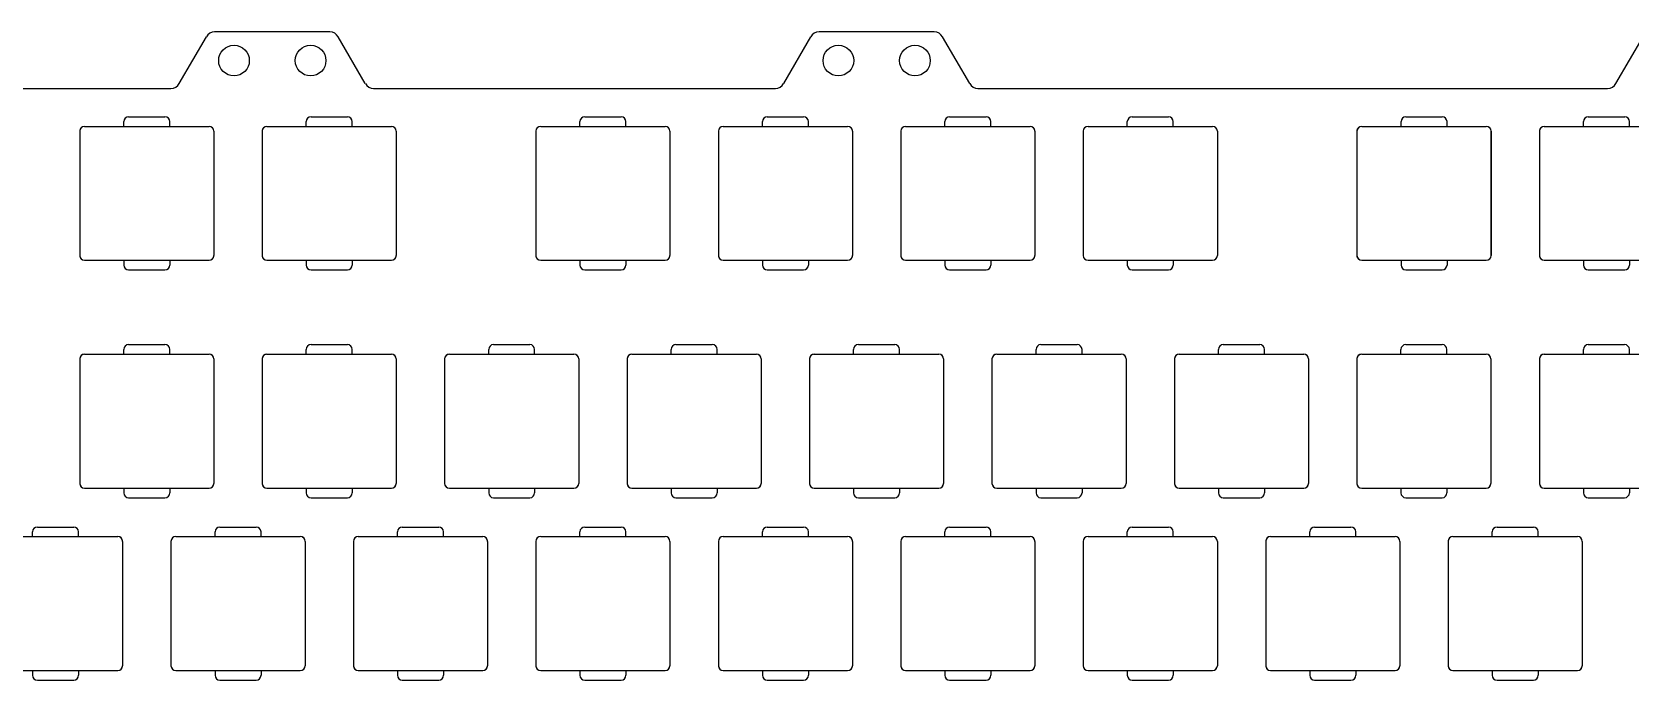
# Model space of a CAD drawing. Header units: millimetres. Extents: x 2604 to 3137, y 1244 to 1720.
# Drawn here: x 2770.9 to 2937.7, y 1374 to 1441.7 of the extents above; entities that cross this region are included whole.
import ezdxf

# ---------------------------------------------------------------- set-up
doc = ezdxf.new("R2010")
doc.units = ezdxf.units.MM

msp = doc.modelspace()

# ---------------------------------------------------------------- linework, layer by layer
for p, q in [((2801.98, 1441.7), (2789.95, 1441.7)), ((2865.08, 1441.7), (2853.05, 1441.7)), ((2786.26, 1436.3), (2789.09, 1441.2)), ((2805.68, 1436.3), (2802.85, 1441.2)), ((2849.36, 1436.3), (2852.19, 1441.2)), ((2868.78, 1436.3), (2865.95, 1441.2)), ((2936.26, 1436.3), (2939.09, 1441.2)), ((2746.55, 1435.8), (2785.39, 1435.8)), ((2806.55, 1435.8), (2848.49, 1435.8)), ((2869.64, 1435.8), (2935.39, 1435.8)), ((2776.36, 1431.83), (2789.36, 1431.83)), ((2780.46, 1431.83), (2780.46, 1432.33)), ((2780.96, 1432.83), (2784.76, 1432.83)), ((2785.26, 1431.83), (2785.26, 1432.33)), ((2795.41, 1431.83), (2808.41, 1431.83)), ((2799.51, 1431.83), (2799.51, 1432.33)), ((2800.01, 1432.83), (2803.81, 1432.83)), ((2804.31, 1431.83), (2804.31, 1432.33)), ((2823.99, 1431.83), (2836.99, 1431.83)), ((2828.09, 1431.83), (2828.09, 1432.33)), ((2828.59, 1432.83), (2832.39, 1432.83)), ((2832.89, 1431.83), (2832.89, 1432.33)), ((2843.04, 1431.83), (2856.04, 1431.83)), ((2847.14, 1431.83), (2847.14, 1432.33)), ((2847.64, 1432.83), (2851.44, 1432.83)), ((2851.94, 1431.83), (2851.94, 1432.33)), ((2862.09, 1431.83), (2875.09, 1431.83)), ((2866.19, 1431.83), (2866.19, 1432.33)), ((2866.69, 1432.83), (2870.49, 1432.83)), ((2870.99, 1431.83), (2870.99, 1432.33)), ((2881.14, 1431.83), (2894.14, 1431.83)), ((2885.24, 1431.83), (2885.24, 1432.33)), ((2885.74, 1432.83), (2889.54, 1432.83)), ((2890.04, 1431.83), (2890.04, 1432.33)), ((2909.72, 1431.83), (2922.72, 1431.83)), ((2913.82, 1431.83), (2913.82, 1432.33)), ((2914.32, 1432.83), (2918.12, 1432.83)), ((2918.62, 1431.83), (2918.62, 1432.33)), ((2928.77, 1431.83), (2941.77, 1431.83)), ((2932.87, 1431.83), (2932.87, 1432.33)), ((2933.37, 1432.83), (2937.17, 1432.83)), ((2937.67, 1431.83), (2937.67, 1432.33)), ((2775.86, 1431.33), (2775.86, 1418.33)), ((2789.86, 1431.33), (2789.86, 1418.33)), ((2794.91, 1431.33), (2794.91, 1418.33)), ((2808.91, 1431.33), (2808.91, 1418.33)), ((2823.49, 1431.33), (2823.49, 1418.33)), ((2837.49, 1431.33), (2837.49, 1418.33)), ((2842.54, 1431.33), (2842.54, 1418.33)), ((2856.54, 1431.33), (2856.54, 1418.33)), ((2861.59, 1431.33), (2861.59, 1418.33)), ((2875.59, 1431.33), (2875.59, 1418.33)), ((2880.64, 1431.33), (2880.64, 1418.33)), ((2894.64, 1431.33), (2894.64, 1418.33)), ((2909.22, 1431.33), (2909.22, 1418.33)), ((2923.22, 1431.33), (2923.22, 1418.33)), ((2928.27, 1431.33), (2928.27, 1418.33)), ((2776.36, 1417.83), (2789.36, 1417.83)), ((2780.46, 1417.83), (2780.46, 1417.33)), ((2780.96, 1416.83), (2784.76, 1416.83)), ((2785.26, 1417.83), (2785.26, 1417.33)), ((2795.41, 1417.83), (2808.41, 1417.83)), ((2799.51, 1417.83), (2799.51, 1417.33)), ((2800.01, 1416.83), (2803.81, 1416.83)), ((2804.31, 1417.83), (2804.31, 1417.33)), ((2823.99, 1417.83), (2836.99, 1417.83)), ((2828.09, 1417.83), (2828.09, 1417.33)), ((2828.59, 1416.83), (2832.39, 1416.83)), ((2832.89, 1417.83), (2832.89, 1417.33)), ((2843.04, 1417.83), (2856.04, 1417.83)), ((2847.14, 1417.83), (2847.14, 1417.33)), ((2847.64, 1416.83), (2851.44, 1416.83)), ((2851.94, 1417.83), (2851.94, 1417.33)), ((2862.09, 1417.83), (2875.09, 1417.83)), ((2866.19, 1417.83), (2866.19, 1417.33)), ((2866.69, 1416.83), (2870.49, 1416.83)), ((2870.99, 1417.83), (2870.99, 1417.33)), ((2881.14, 1417.83), (2894.14, 1417.83)), ((2885.24, 1417.83), (2885.24, 1417.33)), ((2885.74, 1416.83), (2889.54, 1416.83)), ((2890.04, 1417.83), (2890.04, 1417.33)), ((2909.72, 1417.83), (2922.72, 1417.83)), ((2913.82, 1417.83), (2913.82, 1417.33)), ((2914.32, 1416.83), (2918.12, 1416.83)), ((2918.62, 1417.83), (2918.62, 1417.33)), ((2928.77, 1417.83), (2941.77, 1417.83)), ((2932.87, 1417.83), (2932.87, 1417.33)), ((2933.37, 1416.83), (2937.17, 1416.83)), ((2937.67, 1417.83), (2937.67, 1417.33)), ((2780.46, 1408.02), (2780.46, 1408.52)), ((2780.96, 1409.02), (2784.76, 1409.02)), ((2785.26, 1408.02), (2785.26, 1408.52)), ((2799.51, 1408.02), (2799.51, 1408.52)), ((2800.01, 1409.02), (2803.81, 1409.02)), ((2804.31, 1408.02), (2804.31, 1408.52)), ((2818.56, 1408.02), (2818.56, 1408.52)), ((2819.06, 1409.02), (2822.86, 1409.02)), ((2823.36, 1408.02), (2823.36, 1408.52)), ((2837.61, 1408.02), (2837.61, 1408.52)), ((2838.11, 1409.02), (2841.91, 1409.02)), ((2842.41, 1408.02), (2842.41, 1408.52)), ((2856.66, 1408.02), (2856.66, 1408.52)), ((2857.16, 1409.02), (2860.96, 1409.02)), ((2861.46, 1408.02), (2861.46, 1408.52)), ((2875.71, 1408.02), (2875.71, 1408.52)), ((2876.21, 1409.02), (2880.01, 1409.02)), ((2880.51, 1408.02), (2880.51, 1408.52)), ((2894.76, 1408.02), (2894.76, 1408.52)), ((2895.26, 1409.02), (2899.06, 1409.02)), ((2899.56, 1408.02), (2899.56, 1408.52)), ((2913.81, 1408.02), (2913.81, 1408.52)), ((2914.31, 1409.02), (2918.11, 1409.02)), ((2918.61, 1408.02), (2918.61, 1408.52)), ((2932.86, 1408.02), (2932.86, 1408.52)), ((2933.36, 1409.02), (2937.16, 1409.02)), ((2937.66, 1408.02), (2937.66, 1408.52)), ((2775.86, 1407.52), (2775.86, 1394.52)), ((2776.36, 1408.02), (2789.36, 1408.02)), ((2789.86, 1407.52), (2789.86, 1394.52)), ((2794.91, 1407.52), (2794.91, 1394.52)), ((2795.41, 1408.02), (2808.41, 1408.02)), ((2808.91, 1407.52), (2808.91, 1394.52)), ((2813.96, 1407.52), (2813.96, 1394.52)), ((2814.46, 1408.02), (2827.46, 1408.02)), ((2827.96, 1407.52), (2827.96, 1394.52)), ((2833.01, 1407.52), (2833.01, 1394.52)), ((2833.51, 1408.02), (2846.51, 1408.02)), ((2847.01, 1407.52), (2847.01, 1394.52)), ((2852.06, 1407.52), (2852.06, 1394.52)), ((2852.56, 1408.02), (2865.56, 1408.02)), ((2866.06, 1407.52), (2866.06, 1394.52)), ((2871.11, 1407.52), (2871.11, 1394.52)), ((2871.61, 1408.02), (2884.61, 1408.02)), ((2885.11, 1407.52), (2885.11, 1394.52)), ((2890.16, 1407.52), (2890.16, 1394.52)), ((2890.66, 1408.02), (2903.66, 1408.02)), ((2904.16, 1407.52), (2904.16, 1394.52)), ((2909.21, 1407.52), (2909.21, 1394.52)), ((2909.71, 1408.02), (2922.71, 1408.02)), ((2923.21, 1407.52), (2923.21, 1394.52)), ((2928.26, 1407.52), (2928.26, 1394.52)), ((2928.76, 1408.02), (2941.76, 1408.02)), ((2776.36, 1394.02), (2789.36, 1394.02)), ((2780.46, 1394.02), (2780.46, 1393.52)), ((2785.26, 1394.02), (2785.26, 1393.52)), ((2795.41, 1394.02), (2808.41, 1394.02)), ((2799.51, 1394.02), (2799.51, 1393.52)), ((2804.31, 1394.02), (2804.31, 1393.52)), ((2814.46, 1394.02), (2827.46, 1394.02)), ((2818.56, 1394.02), (2818.56, 1393.52)), ((2823.36, 1394.02), (2823.36, 1393.52)), ((2833.51, 1394.02), (2846.51, 1394.02)), ((2837.61, 1394.02), (2837.61, 1393.52)), ((2842.41, 1394.02), (2842.41, 1393.52)), ((2852.56, 1394.02), (2865.56, 1394.02)), ((2856.66, 1394.02), (2856.66, 1393.52)), ((2861.46, 1394.02), (2861.46, 1393.52)), ((2871.61, 1394.02), (2884.61, 1394.02)), ((2875.71, 1394.02), (2875.71, 1393.52)), ((2880.51, 1394.02), (2880.51, 1393.52)), ((2890.66, 1394.02), (2903.66, 1394.02)), ((2894.76, 1394.02), (2894.76, 1393.52)), ((2899.56, 1394.02), (2899.56, 1393.52)), ((2909.71, 1394.02), (2922.71, 1394.02)), ((2913.81, 1394.02), (2913.81, 1393.52)), ((2918.61, 1394.02), (2918.61, 1393.52)), ((2928.76, 1394.02), (2941.76, 1394.02)), ((2932.86, 1394.02), (2932.86, 1393.52)), ((2937.66, 1394.02), (2937.66, 1393.52)), ((2780.96, 1393.02), (2784.76, 1393.02)), ((2800.01, 1393.02), (2803.81, 1393.02)), ((2819.06, 1393.02), (2822.86, 1393.02)), ((2838.11, 1393.02), (2841.91, 1393.02)), ((2857.16, 1393.02), (2860.96, 1393.02)), ((2876.21, 1393.02), (2880.01, 1393.02)), ((2895.26, 1393.02), (2899.06, 1393.02)), ((2914.31, 1393.02), (2918.11, 1393.02)), ((2933.36, 1393.02), (2937.16, 1393.02)), ((2771.44, 1389.96), (2775.24, 1389.96)), ((2790.49, 1389.96), (2794.29, 1389.96)), ((2809.54, 1389.96), (2813.34, 1389.96)), ((2828.59, 1389.96), (2832.39, 1389.96)), ((2847.64, 1389.96), (2851.44, 1389.96)), ((2866.69, 1389.96), (2870.49, 1389.96)), ((2885.74, 1389.96), (2889.54, 1389.96)), ((2904.79, 1389.96), (2908.59, 1389.96)), ((2923.84, 1389.96), (2927.64, 1389.96)), ((2766.84, 1388.96), (2779.84, 1388.96)), ((2770.94, 1388.96), (2770.94, 1389.46)), ((2775.74, 1388.96), (2775.74, 1389.46)), ((2780.34, 1388.46), (2780.34, 1375.46)), ((2785.39, 1388.46), (2785.39, 1375.46)), ((2785.89, 1388.96), (2798.89, 1388.96)), ((2789.99, 1388.96), (2789.99, 1389.46)), ((2794.79, 1388.96), (2794.79, 1389.46)), ((2799.39, 1388.46), (2799.39, 1375.46)), ((2804.44, 1388.46), (2804.44, 1375.46)), ((2804.94, 1388.96), (2817.94, 1388.96)), ((2809.04, 1388.96), (2809.04, 1389.46)), ((2813.84, 1388.96), (2813.84, 1389.46)), ((2818.44, 1388.46), (2818.44, 1375.46)), ((2823.49, 1388.46), (2823.49, 1375.46)), ((2823.99, 1388.96), (2836.99, 1388.96)), ((2828.09, 1388.96), (2828.09, 1389.46)), ((2832.89, 1388.96), (2832.89, 1389.46)), ((2837.49, 1388.46), (2837.49, 1375.46)), ((2842.54, 1388.46), (2842.54, 1375.46)), ((2843.04, 1388.96), (2856.04, 1388.96)), ((2847.14, 1388.96), (2847.14, 1389.46)), ((2851.94, 1388.96), (2851.94, 1389.46)), ((2856.54, 1388.46), (2856.54, 1375.46)), ((2861.59, 1388.46), (2861.59, 1375.46)), ((2862.09, 1388.96), (2875.09, 1388.96)), ((2866.19, 1388.96), (2866.19, 1389.46)), ((2870.99, 1388.96), (2870.99, 1389.46)), ((2875.59, 1388.46), (2875.59, 1375.46)), ((2880.64, 1388.46), (2880.64, 1375.46)), ((2881.14, 1388.96), (2894.14, 1388.96)), ((2885.24, 1388.96), (2885.24, 1389.46)), ((2890.04, 1388.96), (2890.04, 1389.46)), ((2894.64, 1388.46), (2894.64, 1375.46)), ((2899.69, 1388.46), (2899.69, 1375.46)), ((2900.19, 1388.96), (2913.19, 1388.96)), ((2904.29, 1388.96), (2904.29, 1389.46)), ((2909.09, 1388.96), (2909.09, 1389.46)), ((2913.69, 1388.46), (2913.69, 1375.46)), ((2918.74, 1388.46), (2918.74, 1375.46)), ((2919.24, 1388.96), (2932.24, 1388.96)), ((2923.34, 1388.96), (2923.34, 1389.46)), ((2928.14, 1388.96), (2928.14, 1389.46)), ((2932.74, 1388.46), (2932.74, 1375.46)), ((2766.84, 1374.96), (2779.84, 1374.96)), ((2770.94, 1374.96), (2770.94, 1374.46)), ((2775.74, 1374.96), (2775.74, 1374.46)), ((2785.89, 1374.96), (2798.89, 1374.96)), ((2789.99, 1374.96), (2789.99, 1374.46)), ((2794.79, 1374.96), (2794.79, 1374.46)), ((2804.94, 1374.96), (2817.94, 1374.96)), ((2809.04, 1374.96), (2809.04, 1374.46)), ((2813.84, 1374.96), (2813.84, 1374.46)), ((2823.99, 1374.96), (2836.99, 1374.96)), ((2828.09, 1374.96), (2828.09, 1374.46)), ((2832.89, 1374.96), (2832.89, 1374.46)), ((2843.04, 1374.96), (2856.04, 1374.96)), ((2847.14, 1374.96), (2847.14, 1374.46)), ((2851.94, 1374.96), (2851.94, 1374.46)), ((2862.09, 1374.96), (2875.09, 1374.96)), ((2866.19, 1374.96), (2866.19, 1374.46)), ((2870.99, 1374.96), (2870.99, 1374.46)), ((2881.14, 1374.96), (2894.14, 1374.96)), ((2885.24, 1374.96), (2885.24, 1374.46)), ((2890.04, 1374.96), (2890.04, 1374.46)), ((2900.19, 1374.96), (2913.19, 1374.96)), ((2904.29, 1374.96), (2904.29, 1374.46)), ((2909.09, 1374.96), (2909.09, 1374.46)), ((2919.24, 1374.96), (2932.24, 1374.96)), ((2923.34, 1374.96), (2923.34, 1374.46)), ((2928.14, 1374.96), (2928.14, 1374.46)), ((2771.44, 1373.96), (2775.24, 1373.96)), ((2790.49, 1373.96), (2794.29, 1373.96)), ((2809.54, 1373.96), (2813.34, 1373.96)), ((2828.59, 1373.96), (2832.39, 1373.96)), ((2847.64, 1373.96), (2851.44, 1373.96)), ((2866.69, 1373.96), (2870.49, 1373.96)), ((2885.74, 1373.96), (2889.54, 1373.96)), ((2904.79, 1373.96), (2908.59, 1373.96)), ((2923.84, 1373.96), (2927.64, 1373.96))]:
    msp.add_line(p, q)
at = {"color": 7, "linetype": 'Continuous', "lineweight": 15}
for p, q in [((2776.36, 1431.83), (2789.36, 1431.83)), ((2795.41, 1431.83), (2808.41, 1431.83)), ((2823.99, 1431.83), (2836.99, 1431.83)), ((2843.04, 1431.83), (2856.04, 1431.83)), ((2862.09, 1431.83), (2875.09, 1431.83)), ((2881.14, 1431.83), (2894.14, 1431.83)), ((2909.71, 1431.83), (2922.71, 1431.83)), ((2928.76, 1431.83), (2941.76, 1431.83)), ((2775.86, 1418.33), (2775.86, 1431.33)), ((2789.86, 1418.33), (2789.86, 1431.33)), ((2794.91, 1418.33), (2794.91, 1431.33)), ((2808.91, 1418.33), (2808.91, 1431.33)), ((2823.49, 1418.33), (2823.49, 1431.33)), ((2837.49, 1418.33), (2837.49, 1431.33)), ((2842.54, 1418.33), (2842.54, 1431.33)), ((2856.54, 1418.33), (2856.54, 1431.33)), ((2861.59, 1418.33), (2861.59, 1431.33)), ((2875.59, 1418.33), (2875.59, 1431.33)), ((2880.64, 1418.33), (2880.64, 1431.33)), ((2894.64, 1418.33), (2894.64, 1431.33)), ((2909.21, 1418.33), (2909.21, 1431.33)), ((2923.21, 1418.33), (2923.21, 1431.33)), ((2928.26, 1418.33), (2928.26, 1431.33)), ((2776.36, 1417.83), (2789.36, 1417.83)), ((2795.41, 1417.83), (2808.41, 1417.83)), ((2823.99, 1417.83), (2836.99, 1417.83)), ((2843.04, 1417.83), (2856.04, 1417.83)), ((2862.09, 1417.83), (2875.09, 1417.83)), ((2881.14, 1417.83), (2894.14, 1417.83)), ((2909.71, 1417.83), (2922.71, 1417.83)), ((2928.76, 1417.83), (2941.76, 1417.83)), ((2775.86, 1394.51), (2775.86, 1407.51)), ((2776.36, 1408.01), (2789.36, 1408.01)), ((2789.86, 1394.51), (2789.86, 1407.51)), ((2794.91, 1394.51), (2794.91, 1407.51)), ((2795.41, 1408.01), (2808.41, 1408.01)), ((2808.91, 1394.51), (2808.91, 1407.51)), ((2813.96, 1394.51), (2813.96, 1407.51)), ((2814.46, 1408.01), (2827.46, 1408.01)), ((2827.96, 1394.51), (2827.96, 1407.51)), ((2833.01, 1394.51), (2833.01, 1407.51)), ((2833.51, 1408.01), (2846.51, 1408.01)), ((2847.01, 1394.51), (2847.01, 1407.51)), ((2852.06, 1394.51), (2852.06, 1407.51)), ((2852.56, 1408.01), (2865.56, 1408.01)), ((2866.06, 1394.51), (2866.06, 1407.51)), ((2871.11, 1394.51), (2871.11, 1407.51)), ((2871.61, 1408.01), (2884.61, 1408.01)), ((2885.11, 1394.51), (2885.11, 1407.51)), ((2890.16, 1394.51), (2890.16, 1407.51)), ((2890.66, 1408.01), (2903.66, 1408.01)), ((2904.16, 1394.51), (2904.16, 1407.51)), ((2909.21, 1394.51), (2909.21, 1407.51)), ((2909.71, 1408.01), (2922.71, 1408.01)), ((2923.21, 1394.51), (2923.21, 1407.51)), ((2928.26, 1394.51), (2928.26, 1407.51)), ((2928.76, 1408.01), (2941.76, 1408.01)), ((2776.36, 1394.01), (2789.36, 1394.01)), ((2795.41, 1394.01), (2808.41, 1394.01)), ((2814.46, 1394.01), (2827.46, 1394.01)), ((2833.51, 1394.01), (2846.51, 1394.01)), ((2852.56, 1394.01), (2865.56, 1394.01)), ((2871.61, 1394.01), (2884.61, 1394.01)), ((2890.66, 1394.01), (2903.66, 1394.01)), ((2909.71, 1394.01), (2922.71, 1394.01)), ((2928.76, 1394.01), (2941.76, 1394.01)), ((2766.84, 1388.96), (2779.84, 1388.96)), ((2780.34, 1375.46), (2780.34, 1388.46)), ((2785.39, 1375.46), (2785.39, 1388.46)), ((2785.89, 1388.96), (2798.89, 1388.96)), ((2799.39, 1375.46), (2799.39, 1388.46)), ((2804.44, 1375.46), (2804.44, 1388.46)), ((2804.94, 1388.96), (2817.94, 1388.96)), ((2818.44, 1375.46), (2818.44, 1388.46)), ((2823.49, 1375.46), (2823.49, 1388.46)), ((2823.99, 1388.96), (2836.99, 1388.96)), ((2837.49, 1375.46), (2837.49, 1388.46)), ((2842.54, 1375.46), (2842.54, 1388.46)), ((2843.04, 1388.96), (2856.04, 1388.96)), ((2856.54, 1375.46), (2856.54, 1388.46)), ((2861.59, 1375.46), (2861.59, 1388.46)), ((2862.09, 1388.96), (2875.09, 1388.96)), ((2875.59, 1375.46), (2875.59, 1388.46)), ((2880.64, 1375.46), (2880.64, 1388.46)), ((2881.14, 1388.96), (2894.14, 1388.96)), ((2894.64, 1375.46), (2894.64, 1388.46)), ((2899.69, 1375.46), (2899.69, 1388.46)), ((2900.19, 1388.96), (2913.19, 1388.96)), ((2913.69, 1375.46), (2913.69, 1388.46)), ((2918.74, 1375.46), (2918.74, 1388.46)), ((2919.24, 1388.96), (2932.24, 1388.96)), ((2932.74, 1375.46), (2932.74, 1388.46)), ((2766.84, 1374.96), (2779.84, 1374.96)), ((2785.89, 1374.96), (2798.89, 1374.96)), ((2804.94, 1374.96), (2817.94, 1374.96)), ((2823.99, 1374.96), (2836.99, 1374.96)), ((2843.04, 1374.96), (2856.04, 1374.96)), ((2862.09, 1374.96), (2875.09, 1374.96)), ((2881.14, 1374.96), (2894.14, 1374.96)), ((2900.19, 1374.96), (2913.19, 1374.96)), ((2919.24, 1374.96), (2932.24, 1374.96))]:
    msp.add_line(p, q, dxfattribs=at)
for centre in [(2791.97, 1438.7), (2799.97, 1438.7), (2855.07, 1438.7), (2863.07, 1438.7)]:
    msp.add_circle(centre, 1.6)
for centre, radius, start, end in [((2789.95, 1440.7), 1, 90, 150), ((2801.98, 1440.7), 1, 30, 90), ((2853.05, 1440.7), 1, 90, 150), ((2865.08, 1440.7), 1, 30, 90), ((2785.39, 1436.8), 1, 270, 330), ((2806.55, 1436.8), 1, 210, 270), ((2848.49, 1436.8), 1, 270, 330), ((2869.65, 1436.8), 1, 210, 270), ((2935.39, 1436.8), 1, 270, 330), ((2776.36, 1431.33), 0.5, 90, 180), ((2780.96, 1432.33), 0.5, 90, 180), ((2784.76, 1432.33), 0.5, 0, 90), ((2789.36, 1431.33), 0.5, 0, 90), ((2795.41, 1431.33), 0.5, 90, 180), ((2800.01, 1432.33), 0.5, 90, 180), ((2803.81, 1432.33), 0.5, 0, 90), ((2808.41, 1431.33), 0.5, 0, 90), ((2823.99, 1431.33), 0.5, 90, 180), ((2828.59, 1432.33), 0.5, 90, 180), ((2832.39, 1432.33), 0.5, 0, 90), ((2836.99, 1431.33), 0.5, 0, 90), ((2843.04, 1431.33), 0.5, 90, 180), ((2847.64, 1432.33), 0.5, 90, 180), ((2851.44, 1432.33), 0.5, 0, 90), ((2856.04, 1431.33), 0.5, 0, 90), ((2862.09, 1431.33), 0.5, 90, 180), ((2866.69, 1432.33), 0.5, 90, 180), ((2870.49, 1432.33), 0.5, 0, 90), ((2875.09, 1431.33), 0.5, 0, 90), ((2881.14, 1431.33), 0.5, 90, 180), ((2885.74, 1432.33), 0.5, 90, 180), ((2889.54, 1432.33), 0.5, 0, 90), ((2894.14, 1431.33), 0.5, 0, 90), ((2909.72, 1431.33), 0.5, 90, 180), ((2914.32, 1432.33), 0.5, 90, 180), ((2918.12, 1432.33), 0.5, 0, 90), ((2922.72, 1431.33), 0.5, 0, 90), ((2928.77, 1431.33), 0.5, 90, 180), ((2933.37, 1432.33), 0.5, 90, 180), ((2937.17, 1432.33), 0.5, 0, 90), ((2776.36, 1418.33), 0.5, 180, 270), ((2789.36, 1418.33), 0.5, 270, 0), ((2795.41, 1418.33), 0.5, 180, 270), ((2808.41, 1418.33), 0.5, 270, 0), ((2823.99, 1418.33), 0.5, 180, 270), ((2836.99, 1418.33), 0.5, 270, 0), ((2843.04, 1418.33), 0.5, 180, 270), ((2856.04, 1418.33), 0.5, 270, 0), ((2862.09, 1418.33), 0.5, 180, 270), ((2875.09, 1418.33), 0.5, 270, 0), ((2881.14, 1418.33), 0.5, 180, 270), ((2894.14, 1418.33), 0.5, 270, 0), ((2909.72, 1418.33), 0.5, 180, 270), ((2922.72, 1418.33), 0.5, 270, 0), ((2928.77, 1418.33), 0.5, 180, 270), ((2780.96, 1417.33), 0.5, 180, 270), ((2784.76, 1417.33), 0.5, 270, 0), ((2800.01, 1417.33), 0.5, 180, 270), ((2803.81, 1417.33), 0.5, 270, 0), ((2828.59, 1417.33), 0.5, 180, 270), ((2832.39, 1417.33), 0.5, 270, 0), ((2847.64, 1417.33), 0.5, 180, 270), ((2851.44, 1417.33), 0.5, 270, 0), ((2866.69, 1417.33), 0.5, 180, 270), ((2870.49, 1417.33), 0.5, 270, 0), ((2885.74, 1417.33), 0.5, 180, 270), ((2889.54, 1417.33), 0.5, 270, 0), ((2914.32, 1417.33), 0.5, 180, 270), ((2918.12, 1417.33), 0.5, 270, 0), ((2933.37, 1417.33), 0.5, 180, 270), ((2937.17, 1417.33), 0.5, 270, 0), ((2780.96, 1408.52), 0.5, 90, 180), ((2784.76, 1408.52), 0.5, 0, 90), ((2800.01, 1408.52), 0.5, 90, 180), ((2803.81, 1408.52), 0.5, 0, 90), ((2819.06, 1408.52), 0.5, 90, 180), ((2822.86, 1408.52), 0.5, 0, 90), ((2838.11, 1408.52), 0.5, 90, 180), ((2841.91, 1408.52), 0.5, 0, 90), ((2857.16, 1408.52), 0.5, 90, 180), ((2860.96, 1408.52), 0.5, 0, 90), ((2876.21, 1408.52), 0.5, 90, 180), ((2880.01, 1408.52), 0.5, 0, 90), ((2895.26, 1408.52), 0.5, 90, 180), ((2899.06, 1408.52), 0.5, 0, 90), ((2914.31, 1408.52), 0.5, 90, 180), ((2918.11, 1408.52), 0.5, 0, 90), ((2933.36, 1408.52), 0.5, 90, 180), ((2937.16, 1408.52), 0.5, 0, 90), ((2776.36, 1407.52), 0.5, 90, 180), ((2789.36, 1407.52), 0.5, 0, 90), ((2795.41, 1407.52), 0.5, 90, 180), ((2808.41, 1407.52), 0.5, 0, 90), ((2814.46, 1407.52), 0.5, 90, 180), ((2827.46, 1407.52), 0.5, 0, 90), ((2833.51, 1407.52), 0.5, 90, 180), ((2846.51, 1407.52), 0.5, 0, 90), ((2852.56, 1407.52), 0.5, 90, 180), ((2865.56, 1407.52), 0.5, 0, 90), ((2871.61, 1407.52), 0.5, 90, 180), ((2884.61, 1407.52), 0.5, 0, 90), ((2890.66, 1407.52), 0.5, 90, 180), ((2903.66, 1407.52), 0.5, 0, 90), ((2909.71, 1407.52), 0.5, 90, 180), ((2922.71, 1407.52), 0.5, 0, 90), ((2928.76, 1407.52), 0.5, 90, 180), ((2776.36, 1394.52), 0.5, 180, 270), ((2780.96, 1393.52), 0.5, 180, 270), ((2784.76, 1393.52), 0.5, 270, 0), ((2789.36, 1394.52), 0.5, 270, 0), ((2795.41, 1394.52), 0.5, 180, 270), ((2800.01, 1393.52), 0.5, 180, 270), ((2803.81, 1393.52), 0.5, 270, 0), ((2808.41, 1394.52), 0.5, 270, 0), ((2814.46, 1394.52), 0.5, 180, 270), ((2819.06, 1393.52), 0.5, 180, 270), ((2822.86, 1393.52), 0.5, 270, 0), ((2827.46, 1394.52), 0.5, 270, 0), ((2833.51, 1394.52), 0.5, 180, 270), ((2838.11, 1393.52), 0.5, 180, 270), ((2841.91, 1393.52), 0.5, 270, 0), ((2846.51, 1394.52), 0.5, 270, 0), ((2852.56, 1394.52), 0.5, 180, 270), ((2857.16, 1393.52), 0.5, 180, 270), ((2860.96, 1393.52), 0.5, 270, 0), ((2865.56, 1394.52), 0.5, 270, 0), ((2871.61, 1394.52), 0.5, 180, 270), ((2876.21, 1393.52), 0.5, 180, 270), ((2880.01, 1393.52), 0.5, 270, 0), ((2884.61, 1394.52), 0.5, 270, 0), ((2890.66, 1394.52), 0.5, 180, 270), ((2895.26, 1393.52), 0.5, 180, 270), ((2899.06, 1393.52), 0.5, 270, 0), ((2903.66, 1394.52), 0.5, 270, 0), ((2909.71, 1394.52), 0.5, 180, 270), ((2914.31, 1393.52), 0.5, 180, 270), ((2918.11, 1393.52), 0.5, 270, 0), ((2922.71, 1394.52), 0.5, 270, 0), ((2928.76, 1394.52), 0.5, 180, 270), ((2933.36, 1393.52), 0.5, 180, 270), ((2937.16, 1393.52), 0.5, 270, 0), ((2771.44, 1389.46), 0.5, 90, 180), ((2775.24, 1389.46), 0.5, 0, 90), ((2790.49, 1389.46), 0.5, 90, 180), ((2794.29, 1389.46), 0.5, 0, 90), ((2809.54, 1389.46), 0.5, 90, 180), ((2813.34, 1389.46), 0.5, 0, 90), ((2828.59, 1389.46), 0.5, 90, 180), ((2832.39, 1389.46), 0.5, 0, 90), ((2847.64, 1389.46), 0.5, 90, 180), ((2851.44, 1389.46), 0.5, 0, 90), ((2866.69, 1389.46), 0.5, 90, 180), ((2870.49, 1389.46), 0.5, 0, 90), ((2885.74, 1389.46), 0.5, 90, 180), ((2889.54, 1389.46), 0.5, 0, 90), ((2904.79, 1389.46), 0.5, 90, 180), ((2908.59, 1389.46), 0.5, 0, 90), ((2923.84, 1389.46), 0.5, 90, 180), ((2927.64, 1389.46), 0.5, 0, 90), ((2779.84, 1388.46), 0.5, 0, 90), ((2785.89, 1388.46), 0.5, 90, 180), ((2798.89, 1388.46), 0.5, 0, 90), ((2804.94, 1388.46), 0.5, 90, 180), ((2817.94, 1388.46), 0.5, 0, 90), ((2823.99, 1388.46), 0.5, 90, 180), ((2836.99, 1388.46), 0.5, 0, 90), ((2843.04, 1388.46), 0.5, 90, 180), ((2856.04, 1388.46), 0.5, 0, 90), ((2862.09, 1388.46), 0.5, 90, 180), ((2875.09, 1388.46), 0.5, 0, 90), ((2881.14, 1388.46), 0.5, 90, 180), ((2894.14, 1388.46), 0.5, 0, 90), ((2900.19, 1388.46), 0.5, 90, 180), ((2913.19, 1388.46), 0.5, 0, 90), ((2919.24, 1388.46), 0.5, 90, 180), ((2932.24, 1388.46), 0.5, 0, 90), ((2779.84, 1375.46), 0.5, 270, 0), ((2785.89, 1375.46), 0.5, 180, 270), ((2798.89, 1375.46), 0.5, 270, 0), ((2804.94, 1375.46), 0.5, 180, 270), ((2817.94, 1375.46), 0.5, 270, 0), ((2823.99, 1375.46), 0.5, 180, 270), ((2836.99, 1375.46), 0.5, 270, 0), ((2843.04, 1375.46), 0.5, 180, 270), ((2856.04, 1375.46), 0.5, 270, 0), ((2862.09, 1375.46), 0.5, 180, 270), ((2875.09, 1375.46), 0.5, 270, 0), ((2881.14, 1375.46), 0.5, 180, 270), ((2894.14, 1375.46), 0.5, 270, 0), ((2900.19, 1375.46), 0.5, 180, 270), ((2913.19, 1375.46), 0.5, 270, 0), ((2919.24, 1375.46), 0.5, 180, 270), ((2932.24, 1375.46), 0.5, 270, 0), ((2771.44, 1374.46), 0.5, 180, 270), ((2775.24, 1374.46), 0.5, 270, 0), ((2790.49, 1374.46), 0.5, 180, 270), ((2794.29, 1374.46), 0.5, 270, 0), ((2809.54, 1374.46), 0.5, 180, 270), ((2813.34, 1374.46), 0.5, 270, 0), ((2828.59, 1374.46), 0.5, 180, 270), ((2832.39, 1374.46), 0.5, 270, 0), ((2847.64, 1374.46), 0.5, 180, 270), ((2851.44, 1374.46), 0.5, 270, 0), ((2866.69, 1374.46), 0.5, 180, 270), ((2870.49, 1374.46), 0.5, 270, 0), ((2885.74, 1374.46), 0.5, 180, 270), ((2889.54, 1374.46), 0.5, 270, 0), ((2904.79, 1374.46), 0.5, 180, 270), ((2908.59, 1374.46), 0.5, 270, 0), ((2923.84, 1374.46), 0.5, 180, 270), ((2927.64, 1374.46), 0.5, 270, 0)]:
    msp.add_arc(centre, radius, start, end)
for centre, start, end in [((2776.36, 1431.33), 89.9991, 179.9998), ((2789.36, 1431.33), 359.9999, 89.9997), ((2795.41, 1431.33), 89.9991, 179.9998), ((2808.41, 1431.33), 359.9999, 89.9997), ((2823.99, 1431.33), 89.9999, 179.9998), ((2836.99, 1431.33), 359.9999, 89.9997), ((2843.04, 1431.33), 89.9999, 179.9998), ((2856.04, 1431.33), 359.9999, 90), ((2862.09, 1431.33), 89.9999, 179.9998), ((2875.09, 1431.33), 359.9999, 90), ((2881.14, 1431.33), 89.9999, 179.9998), ((2894.14, 1431.33), 359.9999, 90), ((2909.71, 1431.33), 89.9991, 179.9998), ((2922.71, 1431.33), 359.9999, 89.9997), ((2928.76, 1431.33), 89.9991, 179.9998), ((2776.36, 1418.33), 179.9998, 270.0009), ((2789.36, 1418.33), 270.0003, 0.0005), ((2795.41, 1418.33), 179.9998, 270.0009), ((2808.41, 1418.33), 270.0003, 0.0005), ((2823.99, 1418.33), 179.9998, 270.0001), ((2836.99, 1418.33), 270.0003, 0.0005), ((2843.04, 1418.33), 179.9998, 270.0001), ((2856.04, 1418.33), 270, 0.0005), ((2862.09, 1418.33), 179.9998, 270.0001), ((2875.09, 1418.33), 270, 0.0005), ((2881.14, 1418.33), 179.9998, 270.0001), ((2894.14, 1418.33), 270, 0.0005), ((2909.71, 1418.33), 179.9998, 270.0009), ((2922.71, 1418.33), 270.0003, 0.0005), ((2928.76, 1418.33), 179.9998, 270.0009), ((2776.36, 1407.51), 89.9991, 179.9998), ((2789.36, 1407.51), 359.9999, 89.9997), ((2795.41, 1407.51), 89.9991, 179.9998), ((2808.41, 1407.51), 359.9999, 89.9997), ((2814.46, 1407.51), 89.9991, 179.9998), ((2827.46, 1407.51), 359.9999, 89.9997), ((2833.51, 1407.51), 89.9991, 179.9998), ((2846.51, 1407.51), 359.9999, 89.9997), ((2852.56, 1407.51), 89.9991, 179.9998), ((2865.56, 1407.51), 359.9999, 89.9997), ((2871.61, 1407.51), 89.9991, 179.9998), ((2884.61, 1407.51), 359.9999, 89.9997), ((2890.66, 1407.51), 89.9991, 179.9998), ((2903.66, 1407.51), 359.9999, 89.9997), ((2909.71, 1407.51), 89.9991, 179.9998), ((2922.71, 1407.51), 359.9999, 89.9997), ((2928.76, 1407.51), 89.9991, 179.9998), ((2776.36, 1394.51), 179.9998, 270.0009), ((2789.36, 1394.51), 270.0003, 0.0005), ((2795.41, 1394.51), 179.9998, 270.0009), ((2808.41, 1394.51), 270.0003, 0.0005), ((2814.46, 1394.51), 179.9998, 270.0009), ((2827.46, 1394.51), 270.0003, 0.0005), ((2833.51, 1394.51), 179.9998, 270.0009), ((2846.51, 1394.51), 270.0003, 0.0005), ((2852.56, 1394.51), 179.9998, 270.0009), ((2865.56, 1394.51), 270.0003, 0.0005), ((2871.61, 1394.51), 179.9998, 270.0009), ((2884.61, 1394.51), 270.0003, 0.0005), ((2890.66, 1394.51), 179.9998, 270.0009), ((2903.66, 1394.51), 270.0003, 0.0005), ((2909.71, 1394.51), 179.9998, 270.0009), ((2922.71, 1394.51), 270.0003, 0.0005), ((2928.76, 1394.51), 179.9998, 270.0009), ((2779.84, 1388.46), 359.9999, 90), ((2785.89, 1388.46), 89.9999, 179.9998), ((2798.89, 1388.46), 359.9999, 90), ((2804.94, 1388.46), 89.9999, 179.9998), ((2817.94, 1388.46), 359.9999, 90), ((2823.99, 1388.46), 89.9999, 179.9998), ((2836.99, 1388.46), 359.9999, 89.9997), ((2843.04, 1388.46), 89.9999, 179.9998), ((2856.04, 1388.46), 359.9999, 90), ((2862.09, 1388.46), 89.9999, 179.9998), ((2875.09, 1388.46), 359.9999, 90), ((2881.14, 1388.46), 89.9999, 179.9998), ((2894.14, 1388.46), 359.9999, 90), ((2900.19, 1388.46), 89.9991, 179.9998), ((2913.19, 1388.46), 359.9999, 89.9997), ((2919.24, 1388.46), 89.9991, 179.9998), ((2932.24, 1388.46), 359.9999, 89.9997), ((2779.84, 1375.46), 270, 0.0005), ((2785.89, 1375.46), 179.9998, 270.0001), ((2798.89, 1375.46), 270, 0.0005), ((2804.94, 1375.46), 179.9998, 270.0001), ((2817.94, 1375.46), 270, 0.0005), ((2823.99, 1375.46), 179.9998, 270.0001), ((2836.99, 1375.46), 270.0003, 0.0005), ((2843.04, 1375.46), 179.9998, 270.0001), ((2856.04, 1375.46), 270, 0.0005), ((2862.09, 1375.46), 179.9998, 270.0001), ((2875.09, 1375.46), 270, 0.0005), ((2881.14, 1375.46), 179.9998, 270.0001), ((2894.14, 1375.46), 270, 0.0005), ((2900.19, 1375.46), 179.9998, 270.0009), ((2913.19, 1375.46), 270.0003, 0.0005), ((2919.24, 1375.46), 179.9998, 270.0009), ((2932.24, 1375.46), 270.0003, 0.0005)]:
    msp.add_arc(centre, 0.5, start, end, dxfattribs=at)

doc.saveas('drawing.dxf')
